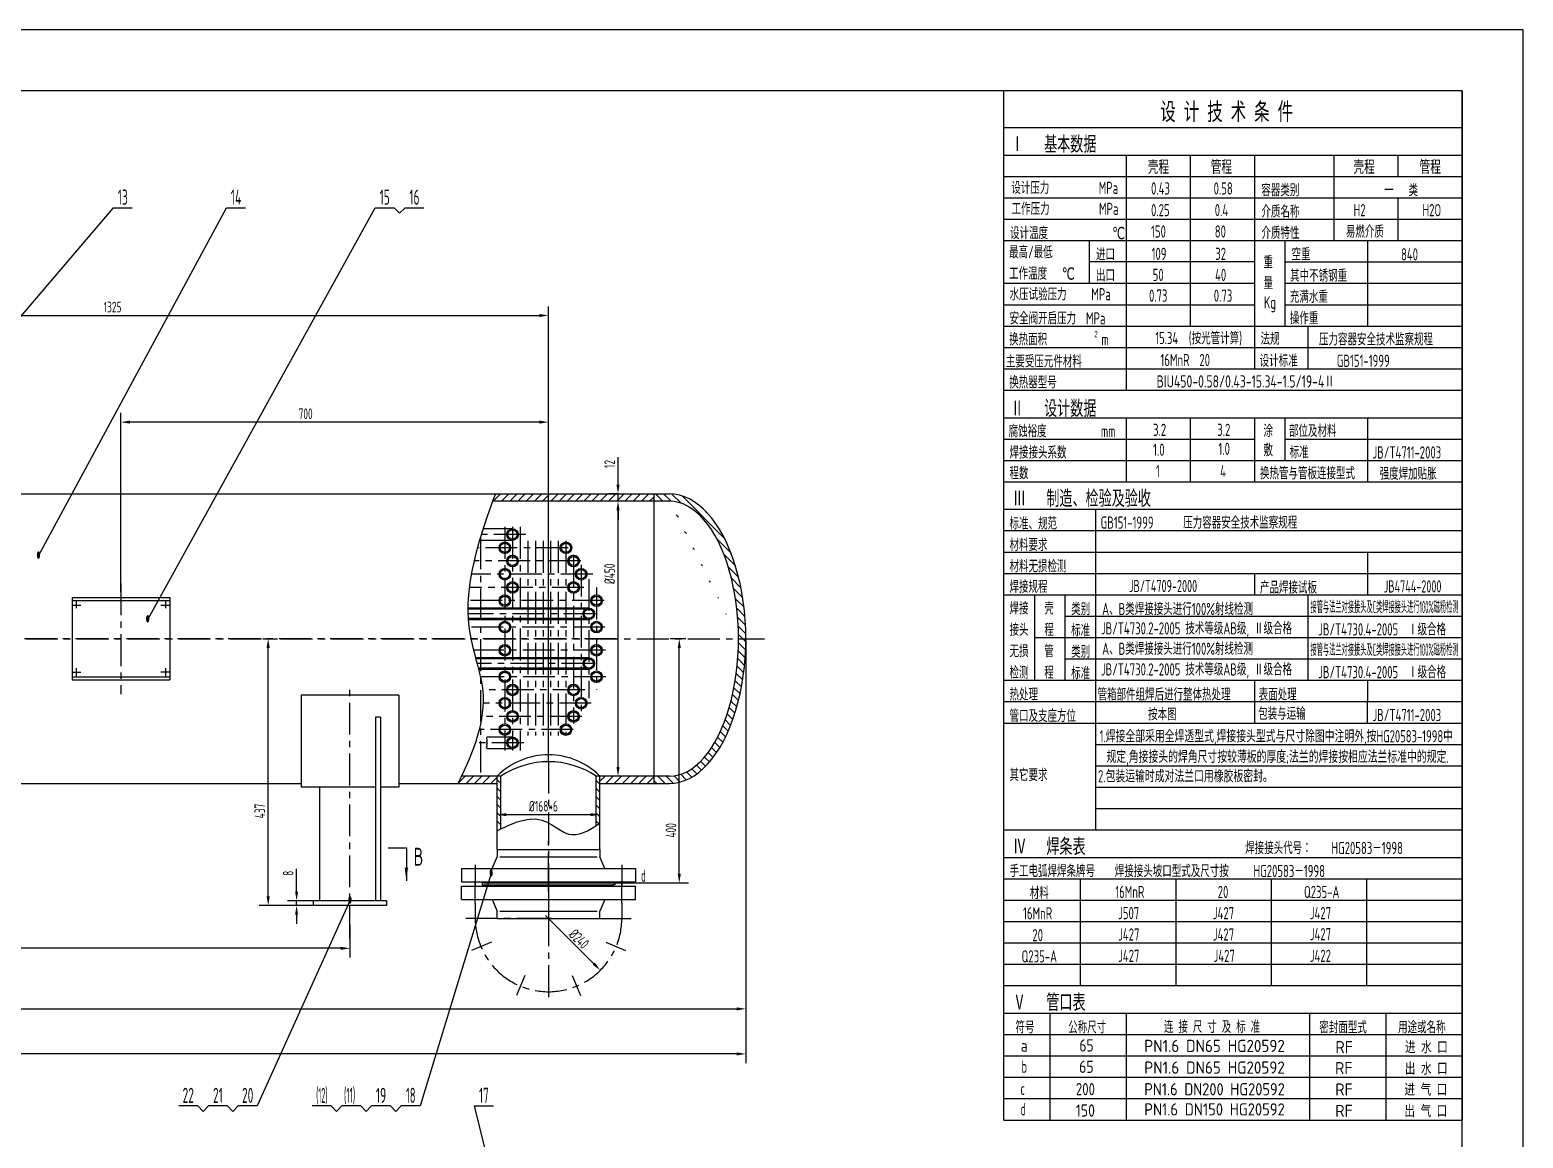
# Model space of a CAD drawing. Header units: millimetres. Extents: x 0 to 4205, y 0 to 2970.
# Drawn here: x 1760 to 4205, y 1155 to 2970 of the extents above; entities that cross this region are included whole.
import ezdxf
from ezdxf.enums import TextEntityAlignment as Align

# ---------------------------------------------------------------- set-up
doc = ezdxf.new("R2010")
doc.units = ezdxf.units.MM
doc.header["$LTSCALE"] = 50
doc.linetypes.add('G', pattern=[2, 1.25, -0.25, 0.25, -0.25])
for name, color, linetype in [('01', 7, 'Continuous'), ('02', 1, 'Continuous'), ('05', 4, 'G'), ('11', 3, 'Continuous')]:
    doc.layers.add(name, color=color, linetype=linetype)
doc.styles.get("Standard").update_dxf_attribs({"font": 'isocp', "width": 0.707, "bigfont": 'intecad.shx'})
doc.dimstyles.new('INTE$0', dxfattribs={"dimscale": 5, "dimtxt": 3.5, "dimasz": 3, "dimexe": 3, "dimexo": 0, "dimgap": 1, "dimtad": 1, "dimdsep": 46, "dimtxsty": 'Standard', "dimcen": 0, "dimclrd": 1, "dimclre": 1, "dimclrt": 3, "dimaunit": 1, "dimadec": 0, "dimazin": 2, "dimtfac": 1, "dimtmove": 0, "dimatfit": 0, "dimfxl": 0, "dimtzin": 0, "dimarcsym": 0})
pattern_1 = [(45, (643.934, 632.794), (-6.735192, 6.735192), [])]

# ---------------------------------------------------------------- blocks, each defined once
blk = doc.blocks.new('*D58')
at = {"layer": '02', "color": 1, "lineweight": -2}
for p, q in [((2932.5, 1973.1), (2932.5, 1352)), ((1034.5, 1690.6), (1034.5, 1352)), ((1049.5, 1367), (2917.5, 1367))]:
    blk.add_line(p, q, dxfattribs=at)
at = {"layer": '02', "color": 1}
for points in [[(1049.5, 1369.5), (1049.5, 1364.5), (1034.5, 1367)], [(2917.5, 1369.5), (2917.5, 1364.5), (2932.5, 1367)]]:
    blk.add_solid(points, dxfattribs=at)
at = {"layer": 'Defpoints', "color": 0}
for p in [(2932.5, 1973.1), (1034.5, 1690.6), (2932.5, 1367)]:
    blk.add_point(p, dxfattribs=at)
at = {"layer": '02', "color": 3, "insert": (1666.2, 1380.7), "char_height": 17.5, "attachment_point": 5}
blk.add_mtext('1898', dxfattribs=at)
blk = doc.blocks.new('*D59')
at = {"layer": '02', "color": 1, "lineweight": -2}
for p, q in [((1909.5, 2049.1), (1909.5, 2342.7)), ((2594.5, 2327.7), (1924.5, 2327.7)), ((2609.5, 2017.1), (2609.5, 2342.7))]:
    blk.add_line(p, q, dxfattribs=at)
at = {"layer": '02', "color": 1}
for points in [[(1924.5, 2330.2), (1924.5, 2325.2), (1909.5, 2327.7)], [(2594.5, 2330.2), (2594.5, 2325.2), (2609.5, 2327.7)]]:
    blk.add_solid(points, dxfattribs=at)
at = {"layer": 'Defpoints', "color": 0}
for p in [(1909.5, 2327.7), (1909.5, 2049.1), (2609.5, 2017.1)]:
    blk.add_point(p, dxfattribs=at)
at = {"layer": '02', "color": 3, "insert": (2211.9, 2341.4), "char_height": 17.5, "attachment_point": 5}
blk.add_mtext('700', dxfattribs=at)
blk = doc.blocks.new('*D60')
at = {"layer": '01', "color": 1, "lineweight": -2}
for p, q in [((2197.1, 1559.1), (2197.1, 1596.5)), ((2224.5, 1544.1), (2182.1, 1544.1)), ((2197.1, 1536.1), (2197.1, 1544.1)), ((2224.5, 1536.1), (2182.1, 1536.1)), ((2197.1, 1521.1), (2197.1, 1506.1))]:
    blk.add_line(p, q, dxfattribs=at)
at = {"layer": '01', "color": 1}
for points in [[(2194.6, 1559.1), (2199.6, 1559.1), (2197.1, 1544.1)], [(2194.6, 1521.1), (2199.6, 1521.1), (2197.1, 1536.1)]]:
    blk.add_solid(points, dxfattribs=at)
at = {"layer": 'Defpoints', "color": 0}
for p in [(2197.1, 1544.1), (2224.5, 1544.1), (2224.5, 1536.1)]:
    blk.add_point(p, dxfattribs=at)
at = {"layer": '01', "color": 3, "insert": (2183.3, 1589), "char_height": 17.5, "attachment_point": 5, "rotation": 90}
blk.add_mtext('8', dxfattribs=at)
blk = doc.blocks.new('*D61')
at = {"layer": '01', "color": 1, "lineweight": -2}
for p, q in [((2141.8, 1973.1), (2165.6, 1973.1)), ((2150.6, 1551.1), (2150.6, 1958.1)), ((2224.5, 1536.1), (2135.6, 1536.1))]:
    blk.add_line(p, q, dxfattribs=at)
at = {"layer": '01', "color": 1}
for points in [[(2148.1, 1958.1), (2153.1, 1958.1), (2150.6, 1973.1)], [(2148.1, 1551.1), (2153.1, 1551.1), (2150.6, 1536.1)]]:
    blk.add_solid(points, dxfattribs=at)
at = {"layer": 'Defpoints', "color": 0}
for p in [(2141.8, 1973.1), (2150.6, 1973.1), (2224.5, 1536.1)]:
    blk.add_point(p, dxfattribs=at)
at = {"layer": '01', "color": 3, "insert": (2136.9, 1691), "char_height": 17.5, "attachment_point": 5, "rotation": 90}
blk.add_mtext('437', dxfattribs=at)
blk = doc.blocks.new('*D62')
at = {"layer": '01', "color": 1, "lineweight": -2}
for p, q in [((1284.5, 1515), (1284.5, 1451.1)), ((2284.5, 1504.4), (2284.5, 1451.1)), ((2269.5, 1466.1), (1299.5, 1466.1))]:
    blk.add_line(p, q, dxfattribs=at)
at = {"layer": '01', "color": 1}
for points in [[(1299.5, 1468.6), (1299.5, 1463.6), (1284.5, 1466.1)], [(2269.5, 1468.6), (2269.5, 1463.6), (2284.5, 1466.1)]]:
    blk.add_solid(points, dxfattribs=at)
at = {"layer": 'Defpoints', "color": 0}
for p in [(1284.5, 1515), (2284.5, 1504.4), (1284.5, 1466.1)]:
    blk.add_point(p, dxfattribs=at)
at = {"layer": '01', "color": 3, "insert": (1661.1, 1479.8), "char_height": 17.5, "attachment_point": 5}
blk.add_mtext('1000', dxfattribs=at)
blk = doc.blocks.new('*D63')
at = {"layer": '01', "color": 1, "lineweight": -2}
for p, q in [((1284.5, 2453.6), (1284.5, 2517.3)), ((1299.5, 2502.3), (2594.5, 2502.3)), ((2609.5, 1771.6), (2609.5, 2517.3))]:
    blk.add_line(p, q, dxfattribs=at)
at = {"layer": '01', "color": 1}
for points in [[(1299.5, 2504.8), (1299.5, 2499.8), (1284.5, 2502.3)], [(2594.5, 2504.8), (2594.5, 2499.8), (2609.5, 2502.3)]]:
    blk.add_solid(points, dxfattribs=at)
at = {"layer": 'Defpoints', "color": 0}
for p in [(2609.5, 2502.3), (1284.5, 2453.6), (2609.5, 1771.6)]:
    blk.add_point(p, dxfattribs=at)
at = {"layer": '01', "color": 3, "insert": (1895.9, 2516.1), "char_height": 17.5, "attachment_point": 5}
blk.add_mtext('1325', dxfattribs=at)
blk = doc.blocks.new('*D69')
at = {"layer": '01', "color": 1, "lineweight": -2}
for p, q in [((2834.4, 1973.1), (2808.6, 1973.1)), ((2823.6, 1588.1), (2823.6, 1958.1)), ((2715, 1573.1), (2838.6, 1573.1))]:
    blk.add_line(p, q, dxfattribs=at)
at = {"layer": '01', "color": 1}
for points in [[(2821.1, 1958.1), (2826.1, 1958.1), (2823.6, 1973.1)], [(2821.1, 1588.1), (2826.1, 1588.1), (2823.6, 1573.1)]]:
    blk.add_solid(points, dxfattribs=at)
at = {"layer": 'Defpoints', "color": 0}
for p in [(2823.6, 1973.1), (2834.4, 1973.1), (2715, 1573.1)]:
    blk.add_point(p, dxfattribs=at)
at = {"layer": '01', "color": 3, "insert": (2809.8, 1659.3), "char_height": 17.5, "attachment_point": 5, "rotation": 90}
blk.add_mtext('400', dxfattribs=at)
blk = doc.blocks.new('*U57')
at = {"layer": '01'}
for p, q in [((-84.1, 55), (84.1, 55)), ((-84.1, 55), (-84.1, 43)), ((84.1, 55), (84.1, 43)), ((-92, 24), (-84.1, 43)), ((-79.6, 43), (79.6, 43)), ((92, 24), (84.1, 43)), ((-142.5, 24), (142.5, 24)), ((-142.5, 24), (-142.5, 2)), ((-142.5, 2), (142.5, 2)), ((-105.5, 2), (-105.5, 0)), ((-105.5, 0), (105.5, 0)), ((105.5, 2), (105.5, 0)), ((142.5, 24), (142.5, 2))]:
    blk.add_line(p, q, dxfattribs=at)
at = {"layer": '05', "color": 4, "linetype": 'G'}
for p, q in [((0, -13.8), (0, 68.8)), ((-120, 30), (-120, -6)), ((120, 30), (120, -6))]:
    blk.add_line(p, q, dxfattribs=at)
blk = doc.blocks.new('*D70')
at = {"layer": '02', "color": 1, "lineweight": -2}
for p, q in [((2731, 2198.1), (2708.3, 2198.1)), ((2723.3, 1763.1), (2723.3, 2183.1)), ((2731, 1748.1), (2708.3, 1748.1))]:
    blk.add_line(p, q, dxfattribs=at)
at = {"layer": '02', "color": 1}
for points in [[(2720.8, 2183.1), (2725.8, 2183.1), (2723.3, 2198.1)], [(2720.8, 1763.1), (2725.8, 1763.1), (2723.3, 1748.1)]]:
    blk.add_solid(points, dxfattribs=at)
at = {"layer": 'Defpoints', "color": 0}
for p in [(2723.3, 2198.1), (2731, 2198.1), (2731, 1748.1)]:
    blk.add_point(p, dxfattribs=at)
at = {"layer": '02', "color": 3, "insert": (2709.5, 2079.3), "char_height": 17.5, "attachment_point": 5, "rotation": 90}
blk.add_mtext('%%c450', dxfattribs=at)
blk = doc.blocks.new('*D71')
at = {"layer": '02', "color": 1, "lineweight": -2}
for p, q in [((2525.4, 1681.1), (2525.4, 1700)), ((2693.7, 1681.1), (2693.7, 1700)), ((2540.4, 1685), (2678.7, 1685))]:
    blk.add_line(p, q, dxfattribs=at)
at = {"layer": '02', "color": 1}
for points in [[(2540.4, 1687.5), (2540.4, 1682.5), (2525.4, 1685)], [(2678.7, 1687.5), (2678.7, 1682.5), (2693.7, 1685)]]:
    blk.add_solid(points, dxfattribs=at)
at = {"layer": 'Defpoints', "color": 0}
for p in [(2525.4, 1681.1), (2693.7, 1685), (2693.7, 1681.1)]:
    blk.add_point(p, dxfattribs=at)
at = {"layer": '02', "color": 3, "insert": (2601.2, 1698.8), "char_height": 17.5, "attachment_point": 5}
blk.add_mtext('%%c168*6', dxfattribs=at)
blk = doc.blocks.new('*D72')
at = {"layer": '02', "color": 1, "lineweight": -2}
for p, q in [((2723.3, 2225.1), (2723.3, 2270.1)), ((2723.3, 2210.1), (2708.3, 2210.1)), ((2723.3, 2198.1), (2723.3, 2210.1)), ((2723.3, 2198.1), (2708.3, 2198.1)), ((2723.3, 2183.1), (2723.3, 2168.1))]:
    blk.add_line(p, q, dxfattribs=at)
at = {"layer": '02', "color": 1}
for points in [[(2720.8, 2225.1), (2725.8, 2225.1), (2723.3, 2210.1)], [(2720.8, 2183.1), (2725.8, 2183.1), (2723.3, 2198.1)]]:
    blk.add_solid(points, dxfattribs=at)
at = {"layer": 'Defpoints', "color": 0}
for p in [(2723.3, 2210.1), (2723.3, 2210.1), (2723.3, 2198.1)]:
    blk.add_point(p, dxfattribs=at)
at = {"layer": '02', "color": 3, "insert": (2709.5, 2259.2), "char_height": 17.5, "attachment_point": 5, "rotation": 90}
blk.add_mtext('12', dxfattribs=at)
blk = doc.blocks.new('*U101')
at = {"layer": '01'}
for points in [[(821, 574), (20, 574)], [(821, 20), (821, 574)]]:
    blk.add_lwpolyline(points, dxfattribs=at)
at = {"layer": '02'}
for points in [[(841, 594), (0, 594)], [(841, 0), (841, 594)]]:
    blk.add_lwpolyline(points, dxfattribs=at)
blk = doc.blocks.new('*D142')
at = {"layer": '02', "color": 1, "lineweight": -2}
for p, q in [((534.5, 1973.1), (534.5, 1278.2)), ((2932.5, 1973.1), (2932.5, 1278.2)), ((2917.5, 1293.2), (549.5, 1293.2))]:
    blk.add_line(p, q, dxfattribs=at)
at = {"layer": '02', "color": 1}
for points in [[(549.5, 1295.7), (549.5, 1290.7), (534.5, 1293.2)], [(2917.5, 1295.7), (2917.5, 1290.7), (2932.5, 1293.2)]]:
    blk.add_solid(points, dxfattribs=at)
at = {"layer": 'Defpoints', "color": 0}
for p in [(534.5, 1973.1), (2932.5, 1973.1), (534.5, 1293.2)]:
    blk.add_point(p, dxfattribs=at)
at = {"layer": '02', "color": 3, "insert": (1667.4, 1307), "char_height": 17.5, "attachment_point": 5}
blk.add_mtext('2396', dxfattribs=at)

msp = doc.modelspace()

# ---------------------------------------------------------------- hatches: boundary and pattern name
at = {"layer": '02', "ltscale": 0.833333}
h = msp.add_hatch(dxfattribs=at)
h.set_pattern_fill('ANSI31', color=256, scale=3, style=0)
h.set_pattern_definition(pattern_1)
edge = h.paths.add_edge_path()
edge.add_spline(control_points=[(2522.577, 2210.067), (2521.05, 2206.133), (2519.525, 2202.129), (2518.008, 2198.067)], knot_values=[142.00832693, 142.00832693, 142.00832693, 142.00832693, 150.00077261, 150.00077261, 150.00077261, 150.00077261], degree=3, periodic=0)
edge.add_line((2518.008, 2198.067), (2782.522, 2198.067))
edge.add_line((2782.522, 2198.067), (2782.522, 2210.067))
edge.add_line((2782.522, 2210.067), (2522.577, 2210.067))
h = msp.add_hatch(dxfattribs=at)
h.set_pattern_fill('ANSI31', color=256, scale=3, angle=90, style=0)
h.set_pattern_definition([(135, (643.934, 632.794), (-6.735192, -6.735192), [])])
edge = h.paths.add_edge_path()
edge.add_ellipse((2807.522, 1973.067), major_axis=(0, 237), ratio=0.52742616, start_angle=270, end_angle=360)
edge.add_line((2807.522, 2210.067), (2782.522, 2210.067))
edge.add_line((2782.522, 2210.067), (2782.522, 2198.067))
edge.add_line((2782.522, 2198.067), (2809.674, 2198.067))
edge.add_ellipse((2807.522, 1973.067), major_axis=(0, 225), ratio=0.50222222, start_angle=270, end_angle=360, ccw=False)
edge.add_line((2920.522, 1973.067), (2932.522, 1973.067))
edge = h.paths.add_edge_path()
edge.add_ellipse((2807.522, 1973.067), major_axis=(0, 237), ratio=0.52742616, start_angle=180, end_angle=270)
edge.add_line((2932.522, 1973.067), (2920.522, 1973.067))
edge.add_ellipse((2807.522, 1973.067), major_axis=(0, 225), ratio=0.50222222, start_angle=180, end_angle=270, ccw=False)
edge.add_line((2807.522, 1748.067), (2782.522, 1748.067))
edge.add_line((2782.522, 1748.067), (2782.522, 1736.067))
edge.add_line((2782.522, 1736.067), (2807.522, 1736.067))
h = msp.add_hatch(dxfattribs=at)
h.set_pattern_fill('ANSI31', color=256, scale=3, style=0)
h.set_pattern_definition(pattern_1)
h.paths.add_polyline_path([(2782.522, 1736.067), (2782.522, 1748.067), (2693.672, 1748.067), (2693.672, 1736.067)])
edge = h.paths.add_edge_path()
edge.add_line((2525.372, 1736.067), (2525.372, 1748.067))
edge.add_line((2525.372, 1748.067), (2467.093, 1748.067))
edge.add_spline(control_points=[(2467.093, 1748.067), (2465.181, 1744.08), (2463.214, 1740.079), (2461.197, 1736.067)], knot_values=[567.28494228, 567.28494228, 567.28494228, 567.28494228, 579.861393, 579.861393, 579.861393, 579.861393], degree=3, periodic=0)
edge.add_line((2461.197, 1736.067), (2525.372, 1736.067))
h = msp.add_hatch(dxfattribs=at)
h.set_pattern_fill('ANSI31', color=256, scale=3, angle=90, style=0)
h.set_pattern_definition([(135, (441.75, 350.006), (-6.735192, -6.735192), [])])
edge = h.paths.add_edge_path()
edge.add_spline(control_points=[(2525.372, 1658.297), (2527.3, 1659.374), (2529.306, 1660.454), (2531.372, 1661.522)], knot_values=[43.29999885, 43.29999885, 43.29999885, 43.29999885, 47.65506671, 47.65506671, 47.65506671, 47.65506671], degree=3, periodic=0)
edge.add_line((2531.372, 1661.522), (2531.372, 1748.067))
edge.add_line((2531.372, 1748.067), (2525.372, 1748.067))
edge.add_line((2525.372, 1748.067), (2525.372, 1658.297))
edge = h.paths.add_edge_path()
edge.add_line((2693.672, 1748.067), (2687.672, 1748.067))
edge.add_line((2687.672, 1748.067), (2687.672, 1667.008))
edge.add_spline(control_points=[(2687.672, 1667.008), (2689.662, 1668.299), (2691.663, 1669.644), (2693.672, 1671.032)], knot_values=[199.05135401, 199.05135401, 199.05135401, 199.05135401, 205.36088651, 205.36088651, 205.36088651, 205.36088651], degree=3, periodic=0)
edge.add_line((2693.672, 1671.032), (2693.672, 1748.067))

# ---------------------------------------------------------------- linework, layer by layer
at = {"layer": '01', "color": 7, "linetype": 'Continuous', "ltscale": 1.25}
for p, q in [((3355, 1185), (3355, 2870)), ((3355, 2810), (4105, 2810)), ((3815, 2625), (3815, 2485)), ((3950, 2625), (3950, 2485)), ((3852.5, 2485), (3852.5, 2415)), ((3355, 2380), (4105, 2380)), ((3355, 2230), (4105, 2230)), ((3355, 2230), (4105, 2230)), ((3355, 2230), (4105, 2230)), ((3852.5, 2045), (3852.5, 1905)), ((3355, 1660), (4105, 1660)), ((3480, 1580), (3480, 1405)), ((3636.25, 1580), (3636.25, 1405)), ((3792.5, 1580), (3792.5, 1405)), ((3948.75, 1580), (3948.75, 1405)), ((3355, 1405), (4105, 1405)), ((3430, 1360), (3430, 1185)), ((3555, 1360), (3555, 1185)), ((3855, 1360), (3855, 1185)), ((3980, 1360), (3980, 1185)), ((3355, 1185), (4105, 1185)), ((3355, 1185), (4105, 1185))]:
    msp.add_line(p, q, dxfattribs=at)
at = {"layer": '01', "ltscale": 1.25}
for p, q in [((4105, 2870), (4105, 1185)), ((3555, 2765), (3555, 2380)), ((3660, 2765), (3660, 2485)), ((3765, 2765), (3765, 2415)), ((3895, 2765), (3895, 2625)), ((4000, 2765), (4000, 2730)), ((4000, 2695), (4000, 2625)), ((3495, 2555), (3495, 2625)), ((3555, 2335), (3555, 2230)), ((3660, 2335), (3660, 2230)), ((3765, 2335), (3765, 2230)), ((3815, 2335), (3815, 2265)), ((3950, 2335), (3950, 2230)), ((3505, 2185), (3505, 1660)), ((3950, 2115), (3950, 2045)), ((3765, 2080), (3765, 2045)), ((3765, 2080), (3765, 2045)), ((3405, 2045), (3405, 1905)), ((3455, 2045), (3455, 1905)), ((3765, 1905), (3765, 1835)), ((3950, 1905), (3950, 1870)), ((3950, 1835), (3950, 1870))]:
    msp.add_line(p, q, dxfattribs=at)
at = {"layer": '01', "color": 7, "linetype": 'Continuous', "ltscale": 0.833333}
for p, q in [((1394.073, 2210.067), (2807.522, 2210.067)), ((2807.522, 2198.067), (2518.008, 2198.067)), ((1829.522, 2040.567), (1989.522, 2040.567)), ((1829.522, 2040.567), (1829.522, 1905.567)), ((1829.522, 2035.567), (1989.522, 2035.567)), ((1989.522, 2040.567), (1989.522, 1905.567)), ((1989.522, 2040.567), (1989.522, 1905.567)), ((1829.522, 1910.567), (1989.522, 1910.567)), ((1829.522, 1905.567), (1989.522, 1905.567)), ((2204.522, 1880.837), (2204.522, 1730.067)), ((2364.522, 1880.837), (2204.522, 1880.837)), ((2364.522, 1880.837), (2364.522, 1730.067)), ((2326.522, 1844.42), (2326.522, 1544.067)), ((2334.522, 1844.42), (2326.522, 1844.42)), ((2334.522, 1844.42), (2334.522, 1544.067)), ((1364.523, 1736.067), (2204.522, 1736.067)), ((2364.522, 1736.067), (2525.372, 1736.067)), ((2531.372, 1748.067), (2467.093, 1748.067)), ((2807.522, 1748.067), (2687.672, 1748.067)), ((2693.672, 1736.067), (2807.522, 1736.067)), ((2326.522, 1730.067), (2204.522, 1730.067)), ((2234.522, 1730.067), (2234.522, 1544.067)), ((2364.522, 1730.067), (2334.522, 1730.067)), ((2501.022, 1573.069), (2501.022, 1570.069)), ((2504.022, 1573.069), (2501.022, 1573.069)), ((2501.022, 1570.069), (2504.022, 1570.069)), ((2715.022, 1573.069), (2718.022, 1573.069)), ((2718.022, 1570.069), (2715.022, 1570.069)), ((2718.022, 1573.069), (2718.022, 1570.069)), ((2344.522, 1544.067), (2224.522, 1544.067)), ((2344.522, 1544.067), (2344.522, 1536.067)), ((2344.522, 1536.067), (2224.522, 1536.067))]:
    msp.add_line(p, q, dxfattribs=at)
at = {"layer": '01', "ltscale": 0.833333}
for p, q in [((2782.522, 1736.067), (2782.522, 2210.067)), ((2550.523, 2153.122), (2502.447, 2153.122)), ((2550.523, 2134.122), (2496.644, 2134.122)), ((2675.523, 2023.218), (2477.484, 2023.218)), ((2669.692, 2021.218), (2477.492, 2021.218)), ((2669.692, 2006.218), (2478.061, 2006.218)), ((2675.523, 2004.218), (2478.205, 2004.218)), ((2675.523, 1941.917), (2489.924, 1941.917)), ((2669.692, 1939.917), (2490.462, 1939.917)), ((2669.692, 1924.917), (2494.495, 1924.917)), ((2675.523, 1922.917), (2495.016, 1922.917)), ((2550.523, 1812.013), (2508.989, 1812.013)), ((2550.523, 1793.013), (2508.989, 1793.013)), ((2525.372, 1628.069), (2525.372, 1748.067)), ((2531.372, 1661.522), (2531.372, 1748.067)), ((2687.672, 1667.008), (2687.672, 1748.067)), ((2693.672, 1628.069), (2693.672, 1748.067)), ((2346.777, 1630.478), (2376.777, 1630.478)), ((2224.522, 1536.067), (2224.522, 1544.067))]:
    msp.add_line(p, q, dxfattribs=at)
for centre, radius in [((2550.523, 2143.622), 9.5), ((2538.023, 2121.971), 9.5), ((2538.023, 2121.971), 7.5), ((2550.523, 2143.622), 7.5), ((2638.023, 2121.971), 9.5), ((2638.023, 2121.971), 7.5), ((2550.523, 2100.32), 9.5), ((2550.523, 2100.32), 7.5), ((2650.523, 2100.32), 9.5), ((2650.523, 2100.32), 7.5), ((2538.023, 2078.67), 9.5), ((2538.023, 2078.67), 7.5), ((2663.023, 2078.67), 9.5), ((2663.023, 2078.67), 7.5), ((2550.523, 2057.019), 9.5), ((2550.523, 2057.019), 7.5), ((2650.523, 2057.019), 9.5), ((2650.523, 2057.019), 7.5), ((2538.023, 2035.368), 9.5), ((2538.023, 2035.368), 7.5), ((2688.023, 2035.368), 9.5), ((2688.023, 2035.368), 7.5), ((2675.523, 2013.718), 9.5), ((2675.523, 2013.718), 7.5), ((2538.023, 1992.067), 9.5), ((2538.023, 1992.067), 7.5), ((2688.023, 1992.067), 9.5), ((2688.023, 1992.067), 7.5), ((2538.023, 1954.067), 9.5), ((2538.023, 1954.067), 7.5), ((2688.023, 1954.067), 9.5), ((2688.023, 1954.067), 7.5), ((2675.523, 1932.417), 9.5), ((2675.523, 1932.417), 7.5), ((2538.023, 1910.766), 9.5), ((2538.023, 1910.766), 7.5), ((2688.023, 1910.766), 9.5), ((2688.023, 1910.766), 7.5), ((2550.523, 1889.115), 9.5), ((2550.523, 1889.115), 7.5), ((2650.523, 1889.115), 9.5), ((2650.523, 1889.115), 7.5), ((2538.023, 1867.465), 9.5), ((2538.023, 1867.465), 7.5), ((2663.023, 1867.465), 9.5), ((2663.023, 1867.465), 9.5), ((2663.023, 1867.465), 7.5), ((2663.023, 1867.465), 7.5), ((2538.023, 1824.163), 9.5), ((2550.523, 1845.814), 9.5), ((2550.523, 1845.814), 7.5), ((2638.023, 1824.163), 9.5), ((2650.523, 1845.814), 9.5), ((2650.523, 1845.814), 7.5), ((2538.023, 1824.163), 7.5), ((2550.523, 1802.513), 9.5), ((2550.523, 1802.513), 7.5), ((2638.023, 1824.163), 7.5)]:
    msp.add_circle(centre, radius, dxfattribs=at)
at = {"layer": '01', "color": 7, "linetype": 'Continuous', "ltscale": 0.833333}
for centre, radius, start, end in [((2609.522, 1664.009), 118.941, 44.968587, 135.031413), ((2609.522, 1630.114), 141.493, 56.473446, 123.526554)]:
    msp.add_arc(centre, radius, start, end, dxfattribs=at)
for major_axis, ratio in [((0, 237), 0.52742616), ((0, 225), 0.50222222)]:
    msp.add_ellipse((2807.522, 1973.067), major_axis=major_axis, ratio=ratio, start_param=3.14159265, end_param=6.28318531, dxfattribs=at)
at = {"layer": '02', "color": 1, "linetype": 'Continuous', "ltscale": 1.25}
for p, q in [((3355, 2765), (4105, 2765)), ((3355, 2730), (4105, 2730)), ((3355, 2695), (4105, 2695)), ((3355, 2660), (4105, 2660)), ((3355, 2625), (4105, 2625)), ((3765, 2590), (3495, 2590)), ((3815, 2590), (4105, 2590)), ((3355, 2555), (3765, 2555)), ((3815, 2555), (4105, 2555)), ((3355, 2520), (3765, 2520)), ((3815, 2520), (4105, 2520)), ((3355, 2485), (4105, 2485)), ((3355, 2450), (4105, 2450)), ((3355, 2415), (4105, 2415)), ((3355, 2335), (4105, 2335)), ((3355, 2300), (3765, 2300)), ((3815, 2300), (4105, 2300)), ((3355, 2265), (4105, 2265)), ((3355, 2185), (4105, 2185)), ((3355, 2150), (4105, 2150)), ((3355, 2115), (4105, 2115)), ((3355, 2080), (4105, 2080)), ((3355, 2045), (4105, 2045)), ((3455, 2010), (4105, 2010)), ((3405, 1975), (4105, 1975)), ((3455, 1940), (4105, 1940)), ((3355, 1905), (4105, 1905)), ((3355, 1870), (4105, 1870)), ((3355, 1835), (4105, 1835)), ((3505, 1800), (4105, 1800)), ((3505, 1765), (4105, 1765)), ((3505, 1765), (4105, 1765)), ((3505, 1730), (4105, 1730)), ((3505, 1695), (4105, 1695)), ((3355, 1615), (4105, 1615)), ((3355, 1580), (4105, 1580)), ((3355, 1545), (4105, 1545)), ((3355, 1510), (4105, 1510)), ((3355, 1475), (4105, 1475)), ((3355, 1440), (4105, 1440)), ((3355, 1360), (4105, 1360)), ((3355, 1325), (4105, 1325)), ((3355, 1290), (4105, 1290)), ((3355, 1290), (4105, 1290)), ((3355, 1255), (4105, 1255)), ((3355, 1255), (4105, 1255)), ((3355, 1220), (4105, 1220)), ((3355, 1220), (4105, 1220))]:
    msp.add_line(p, q, dxfattribs=at)
at = {"layer": '02'}
for p, q in [((1443.086, 2146.898), (1897.173, 2678.778)), ((1774.513, 2108.691), (2082.492, 2678.778)), ((1897.173, 2678.778), (1928.173, 2678.778)), ((1953.34, 2004.436), (2325.895, 2678.778)), ((2082.492, 2678.778), (2113.492, 2678.778)), ((2325.895, 2678.778), (2356.895, 2678.778)), ((2356.895, 2678.778), (2365.734, 2669.939)), ((2365.734, 2669.939), (2374.573, 2678.778)), ((2374.573, 2678.778), (2405.573, 2678.778)), ((2515.675, 1588.444), (2399.503, 1208.01)), ((2284.522, 1544.067), (2132.539, 1208.01)), ((2035.183, 1208.01), (2004.183, 1208.01)), ((2044.022, 1199.171), (2035.183, 1208.01)), ((2052.861, 1208.01), (2044.022, 1199.171)), ((2083.861, 1208.01), (2052.861, 1208.01)), ((2092.7, 1199.171), (2083.861, 1208.01)), ((2101.539, 1208.01), (2092.7, 1199.171)), ((2132.539, 1208.01), (2101.539, 1208.01)), ((2253.47, 1208.01), (2222.47, 1208.01)), ((2262.309, 1199.171), (2253.47, 1208.01)), ((2271.148, 1208.01), (2262.309, 1199.171)), ((2302.148, 1208.01), (2271.148, 1208.01)), ((2310.987, 1199.171), (2302.148, 1208.01)), ((2319.826, 1208.01), (2310.987, 1199.171)), ((2350.826, 1208.01), (2319.826, 1208.01)), ((2359.665, 1199.171), (2350.826, 1208.01)), ((2368.503, 1208.01), (2359.665, 1199.171)), ((2399.503, 1208.01), (2368.503, 1208.01)), ((2602.936, 741.279), (2488.222, 1208.01)), ((2488.222, 1208.01), (2519.222, 1208.01))]:
    msp.add_line(p, q, dxfattribs=at)
at = {"layer": '02', "ltscale": 0.833333}
msp.add_line((2376.777, 1630.478), (2376.777, 1576.478), dxfattribs=at)
at = {"layer": '02', "color": 1, "ltscale": 0.833333}
msp.add_line((2604.647, 1519.949), (2683.729, 1440.783), dxfattribs=at)
at = {"layer": '02', "ltscale": 0.833333}
msp.add_lwpolyline([(2508.989, 1793.013), (2508.662, 1793.85), (2508.511, 1794.587), (2508.498, 1795.236), (2508.585, 1795.808), (2508.735, 1796.316), (2508.909, 1796.77), (2509.069, 1797.183), (2509.179, 1797.565), (2509.209, 1797.927), (2509.17, 1798.273), (2509.082, 1798.605), (2508.965, 1798.925), (2508.839, 1799.237), (2508.725, 1799.541), (2508.641, 1799.84), (2508.609, 1800.138), (2508.642, 1800.435), (2508.728, 1800.731), (2508.849, 1801.028), (2508.989, 1801.325), (2509.128, 1801.622), (2509.25, 1801.919), (2509.336, 1802.216), (2509.369, 1802.513), (2509.336, 1802.81), (2509.25, 1803.106), (2509.128, 1803.403), (2508.989, 1803.7), (2508.849, 1803.997), (2508.728, 1804.294), (2508.642, 1804.591), (2508.609, 1804.888), (2508.641, 1805.185), (2508.725, 1805.485), (2508.839, 1805.789), (2508.965, 1806.1), (2509.082, 1806.42), (2509.17, 1806.752), (2509.209, 1807.098), (2509.179, 1807.461), (2509.069, 1807.843), (2508.909, 1808.255), (2508.735, 1808.71), (2508.585, 1809.217), (2508.498, 1809.79), (2508.511, 1810.439), (2508.662, 1811.176), (2508.989, 1812.013)], dxfattribs=at)
msp.add_lwpolyline([(2376.777, 1576.478, 0, 5.4, 0), (2376.777, 1598.078, 0, 0, 0)], format="xyseb", dxfattribs=at)
for points, knots in [([(2522.577, 2210.067), (2504.215, 2162.766), (2453.309, 2001.32), (2524.743, 1894.427), (2488.117, 1789.612), (2461.197, 1736.067)], [142.00832693, 142.00832693, 142.00832693, 142.00832693, 238.10625166, 412.01556942, 579.861393, 579.861393, 579.861393, 579.861393]), ([(2525.372, 1658.297), (2540.96, 1667.004), (2602.113, 1693.21), (2636.333, 1638.255), (2675.21, 1658.277), (2693.672, 1671.032)], [43.29999885, 43.29999885, 43.29999885, 43.29999885, 78.51032052, 147.37849999, 205.36088651, 205.36088651, 205.36088651, 205.36088651])]:
    msp.add_open_spline(points, degree=3, knots=knots, dxfattribs=at)
at = {"layer": '02', "color": 1, "ltscale": 0.833333}
msp.add_solid([(2685.498, 1442.55), (2681.96, 1439.017), (2694.33, 1430.171)], dxfattribs=at)
at = {"layer": '05', "color": 4, "linetype": 'G', "ltscale": 0.833333}
for p, q in [((2538.023, 2156.21), (2538.023, 1789.924)), ((2550.523, 2156.21), (2550.523, 1789.924)), ((2563.023, 2156.21), (2563.023, 1789.924)), ((2498.023, 2138.787), (2498.023, 1754.067)), ((2572.198, 2143.622), (2499.484, 2143.622)), ((2575.523, 2133.101), (2575.523, 1814.415)), ((2588.023, 2133.101), (2588.023, 1814.415)), ((2600.523, 2133.101), (2600.523, 1814.415)), ((2613.023, 2133.101), (2613.023, 1814.415)), ((2625.523, 2133.101), (2625.523, 1814.415)), ((2638.023, 2133.101), (2638.023, 1814.415)), ((2641.769, 2121.971), (2493.205, 2121.971)), ((2650.523, 2110.277), (2650.523, 1834.145)), ((2681.836, 2078.67), (2483.054, 2078.67)), ((2662.534, 2100.32), (2487.673, 2100.32)), ((2663.023, 2094.117), (2663.023, 1852.018)), ((2667.223, 2057.019), (2479.629, 2057.019)), ((2675.523, 2070.534), (2675.523, 1875.601)), ((2688.023, 2056.841), (2688.023, 1889.294)), ((1836.522, 2035.567), (1836.522, 2023.254)), ((1982.522, 2035.567), (1982.522, 2023.254)), ((2700.472, 2035.368), (2477.767, 2035.368)), ((1829.522, 2028.067), (1843.968, 2028.067)), ((1974.909, 2028.067), (1989.522, 2028.067)), ((2686.174, 2013.718), (2477.664, 2013.718)), ((2701.943, 1992.067), (2479.426, 1992.067)), ((2720.663, 1973.067), (984.818, 1973.067)), ((1004.33, 1973.067), (2962.908, 1973.067)), ((2702.845, 1954.067), (2486.759, 1954.067)), ((2682.872, 1932.417), (2492.492, 1932.417)), ((1829.522, 1918.067), (1843.968, 1918.067)), ((1836.522, 1924.787), (1836.522, 1910.567)), ((1989.522, 1918.067), (1975.076, 1918.067)), ((1982.522, 1924.787), (1982.522, 1910.567)), ((2703.447, 1910.766), (2497.971, 1910.766)), ((2284.522, 1482.886), (2284.522, 1891.321)), ((2668.696, 1889.115), (2501.642, 1889.115)), ((2679.371, 1867.465), (2502.333, 1867.465)), ((2663.992, 1845.814), (2500.239, 1845.814)), ((2649.938, 1824.163), (2495.833, 1824.163)), ((2568.986, 1802.513), (2489.501, 1802.513)), ((2609.522, 1771.607), (2609.522, 1380.166))]:
    msp.add_line(p, q, dxfattribs=at)
at = {"layer": '05', "ltscale": 0.833333}
for p, q in [((1909.522, 2063.683), (1909.522, 1882.451)), ((2489.522, 1540.069), (2489.522, 1515.069)), ((2729.522, 1540.069), (2729.522, 1515.069)), ((2609.522, 1520.069), (2609.522, 1510.069)), ((2609.522, 1515.069), (2467.022, 1515.069)), ((2614.522, 1515.069), (2604.522, 1515.069)), ((2609.522, 1515.069), (2752.022, 1515.069)), ((2515.933, 1476.303), (2483.274, 1462.775)), ((2703.111, 1476.303), (2735.77, 1462.775)), ((2570.756, 1421.48), (2557.228, 1388.821)), ((2648.288, 1421.48), (2661.816, 1388.821))]:
    msp.add_line(p, q, dxfattribs=at)
at = {"layer": '05', "color": 4, "linetype": 'G', "ltscale": 0.833333}
msp.add_arc((2609.522, 1515.069), 120, 180, 0, dxfattribs=at)

# ---------------------------------------------------------------- block references
at = {"layer": '01', "xscale": 5, "yscale": 5, "zscale": 5}
msp.add_blockref('*U101', (0, 0), dxfattribs=at)
at = {"layer": '01', "ltscale": 0.833333}
msp.add_blockref('*U57', (2609.522, 1573.069), dxfattribs=at)
at = {"layer": '01', "ltscale": 0.833333, "xscale": -1, "rotation": 180.0000000000043}
msp.add_blockref('*U57', (2609.522, 1570.069), dxfattribs=at)

# ---------------------------------------------------------------- texts
at = {"layer": '02', "width": 0.605172}
for p, p2 in [((1771.513, 2103.691), (1777.513, 2103.691)), ((1950.34, 1999.436), (1956.34, 1999.436)), ((2512.675, 1583.444), (2518.675, 1583.444)), ((2281.522, 1539.067), (2287.522, 1539.067))]:
    msp.add_text('●', height=10, dxfattribs=at).set_placement(p, p2, align=Align.FIT)
at = {"layer": '02', "color": 3, "ltscale": 0.833333, "insert": (2659.52, 1481.635), "char_height": 17.5, "attachment_point": 5, "rotation": 315}
msp.add_mtext('%%c240', dxfattribs=at)
at = {"layer": '11'}
for s, width, p, p2 in [('13', 0.609833, (1904.436, 2683.778), (1920.909, 2683.778)), ('14', 0.614783, (2089.244, 2683.778), (2106.741, 2683.778)), ('15', 0.609833, (2333.159, 2683.778), (2349.631, 2683.778)), ('16', 0.610556, (2381.765, 2683.778), (2398.381, 2683.778)), ('22', 0.573679, (2010.383, 1213.01), (2028.983, 1213.01)), ('21', 0.623098, (2060.265, 1213.01), (2076.457, 1213.01)), ('20', 0.600864, (2107.739, 1213.01), (2126.339, 1213.01)), ('(12)', 0.406332, (2229.175, 1213.01), (2247.775, 1213.01)), ('(11)', 0.455596, (2274.555, 1213.01), (2293.155, 1213.01)), ('19', 0.612447, (2326.826, 1213.01), (2343.826, 1213.01)), ('18', 0.606, (2376.13, 1213.01), (2391.877, 1213.01)), ('17', 0.606, (2495.848, 1213.01), (2511.595, 1213.01))]:
    msp.add_text(s, height=24.7487, dxfattribs=dict(at, width=width)).set_placement(p, p2, align=Align.FIT)
at = {"layer": '11', "ltscale": 1.25}
for s, width, p in [('易燃介质', 0.707, (3914.68, 2629.59)), ('0.73', 0.7, (3592.614, 2524.897)), ('15.34', 0.7, (3602.763, 2455.363)), ('16MnR  20', 0.707, (3611.228, 2419.4)), ('3.2', 0.707, (3599.271, 2305.085)), ('3.2', 0.707, (3704.271, 2305.085)), ('1.0', 0.707, (3599.271, 2272.447)), ('1.0', 0.707, (3706.19, 2274.023)), ('1', 0.707, (3603.969, 2237.447)), ('4', 0.707, (3708.969, 2237.447)), ('JB/T4709-2000', 0.67, (3559.911, 2049.342)), ('JB4744-2000', 0.67, (3976.995, 2048.719)), ('1.焊接全部采用全焊透型式,焊接接头型式与尺寸除图中注明外,按HG20583-1998中', 0.7, (3511.688, 1803.364)), ('规定,角接接头的焊角尺寸按较薄板的厚度;法兰的焊接按相应法兰标准中的规定.   ', 0.7, (3522.943, 1769.669)), ('2.包装运输时成对法兰口用橡胶板密封。', 0.7, (3509.123, 1737.94)), ('进 水 口', 0.787795, (4011.541, 1294.073)), ('b', 0.7, (3383.617, 1262.446)), ('出 水 口', 0.787795, (4011.369, 1259.07)), ('进 气 口', 0.787795, (4010.709, 1224.587)), ('出 气 口', 0.787795, (4010.709, 1189.587))]:
    msp.add_text(s, height=20, dxfattribs=dict(at, width=width)).set_placement(p)
for s, height, width, p, p2 in [('BIU450-0.58/0.43-15.34-1.5/19-4Ⅱ', 19.99998, 0.708964, (3605.026, 2384.375), (3896.526, 2384.375)), ('接管与法兰对接接头及C类焊接接头进行100%磁粉检测', 20, 0.449606, (3856.856, 2014.984), (4099.36, 2014.984)), ('接管与法兰对接接头及C类焊接接头进行100%磁粉检测', 20, 0.449606, (3856.856, 1944.984), (4099.36, 1944.984)), ('d', 20, 0.686944, (2761.177, 1575.048), (2768.734, 1575.048)), ('a', 20, 0.946826, (3382.656, 1296.765), (3393.757, 1296.765)), ('65', 20, 0.910125, (3478.449, 1297.129), (3501.956, 1297.129)), ('PN1.6 DN65 HG20592', 20, 0.965286, (3584.82, 1296.304), (3814.82, 1296.304)), ('RF', 20, 1.057849, (3897.642, 1294.197), (3926.204, 1294.197)), ('65', 20, 0.921396, (3478.158, 1262.129), (3501.956, 1262.129)), ('PN1.6 DN65 HG20592', 20, 0.965286, (3584.82, 1260.836), (3814.82, 1260.836)), ('RF', 20, 1.057849, (3896.994, 1259.908), (3925.556, 1259.908)), ('c', 20, 0.839599, (3382.042, 1226.092), (3389.599, 1226.092)), ('200', 20, 0.802473, (3472.733, 1225.567), (3504.042, 1225.567)), ('PN1.6 DN200 HG20592', 20, 0.911717, (3584.82, 1225.368), (3814.82, 1225.368)), ('RF', 20, 1.057849, (3897.434, 1224.908), (3925.996, 1224.908)), ('d', 20, 0.686944, (3382.443, 1192.752), (3389.999, 1192.752)), ('150', 20, 0.894143, (3472.733, 1190.567), (3504.042, 1190.567)), ('PN1.6 DN150 HG20592', 20, 0.926406, (3584.82, 1192.374), (3814.82, 1192.374)), ('RF', 20, 1.057849, (3897.434, 1189.908), (3925.996, 1189.908))]:
    msp.add_text(s, height=height, dxfattribs=dict(at, width=width)).set_placement(p, p2, align=Align.FIT)
at = {"layer": '11', "ltscale": 0.833333, "width": 0.707}
msp.add_text('B', height=29.4, dxfattribs=at).set_placement((2388.671, 1592.523), align=Align.BOTTOM_LEFT)
at = {"layer": '11', "ltscale": 1.25}
for s, insert, char_height, attachment_point in [('设 计 技 术 条 件', (3611.032, 2818.83), 32.5, 7), ('Ⅰ   基本数据', (3366.11, 2768.668), 27.5, 7), ('壳程', (3590.519, 2733.924), 22.5, 7), ('管程', (3693.504, 2733.924), 22.5, 7), ('壳程', (3927.207, 2733.924), 22.5, 7), ('管程', (4035.394, 2733.924), 22.5, 7), ('设计压力          MPa', (3367.136, 2721.327), 19.99998, 1), ('0.43', (3595.878, 2720.312), 20, 1), ('0.58', (3698.337, 2720.312), 20, 1), ('容器类别', (3776.483, 2697.444), 20, 7), ('一   类', (3977.643, 2697.444), 20, 7), (' 工作压力          MPa', (3359.486, 2686.998), 19.99998, 1), ('0.25', (3595.878, 2684.804), 20, 1), ('0.4', (3700.174, 2684.804), 20, 1), ('介质名称', (3776.56, 2662.444), 20, 7), ('H2', (3927.48, 2684.804), 20, 1), ('H2O', (4040.174, 2684.804), 20, 1), ('设计温度             ℃', (3365.042, 2626.878), 20, 7), ('150', (3595.878, 2649.804), 20, 1), ('80', (3700.174, 2649.804), 20, 1), ('介质特性', (3776.56, 2627.444), 20, 7), ('最高/最低', (3363.538, 2596.051), 20, 7), ('进口', (3505.793, 2592.312), 20, 7), ('109', (3596.715, 2613.28), 20, 1), ('32', (3701.01, 2613.28), 20, 1), ('重', (3779.883, 2579.462), 20, 7), ('空重', (3825.896, 2592.465), 20, 7), ('840', (4005.074, 2592.465), 20, 7), ('工作温度   ℃', (3363.538, 2560.585), 20, 7), ('出口', (3505.793, 2558.164), 20, 7), ('50', (3598.582, 2578.788), 20, 1), ('40', (3700.7, 2578.788), 20, 1), ('量', (3779.883, 2545.463), 20, 7), ('其中不锈钢重', (3823.494, 2557.465), 20, 7), ('水压试验压力     MPa', (3364.314, 2547.097), 20, 1), ('0.73', (3698.574, 2544.804), 20, 1), ('充满水重', (3823.064, 2522.857), 20, 7), ('Kg', (3780.615, 2507.662), 20, 7), ('安全阀开启压力  MPa', (3364.335, 2487.641), 20, 7), ('操作重', (3823.064, 2487.857), 20, 7), ('换热面积           m', (3363.533, 2453.121), 20, 7), ('2', (3502.989, 2476.891), 10.125, 1), ('(按光管计算)', (3657.591, 2453.121), 20, 7), ('法规                   ', (3775.042, 2454.067), 20, 7), ('压力容器安全技术监察规程', (3870.817, 2453.106), 20, 7), ('主要受压元件材料', (3358.178, 2417.065), 20, 7), ('设计标准', (3773.716, 2418.145), 20, 7), ('GB151-1999', (3900.008, 2418.106), 20, 7), ('换热器型号', (3363.716, 2382.758), 20, 7), ('Ⅱ   设计数据', (3366.11, 2335.942), 27.5, 7), ('腐蚀裕度           mm', (3362.711, 2302.936), 20, 7), ('涂', (3779.883, 2303.393), 20, 7), ('部位及材料', (3821.671, 2303.393), 20, 7), ('焊接接头系数', (3364.145, 2267.924), 20, 7), ('敷', (3779.883, 2271.852), 20, 7), ('标准', (3822.799, 2268.393), 20, 7), ('JB/T4711-2003', (3958.367, 2268.106), 20, 7), ('程数', (3364.145, 2234.049), 20, 7), ('换热管与管板连接型式', (3774.145, 2233.952), 20, 7), ('强度焊加贴胀', (3970.065, 2233.106), 20, 7), ('Ⅲ   制造、检验及验收', (3369.766, 2188.668), 27.5, 7), ('标准、规范', (3364.145, 2151.681), 20, 7), ('GB151-1999      压力容器安全技术监察规程', (3513.367, 2153.106), 20, 7), ('材料要求', (3364.145, 2116.681), 20, 7), ('材料无损检测', (3364.145, 2081.681), 20, 7), ('焊接规程', (3364.145, 2047.999), 20, 7), ('产品焊接试板', (3774.145, 2046.681), 20, 7), ('焊接', (3364.165, 2012.62), 20, 7), ('壳', (3421.195, 2012.62), 20, 7), ('类别', (3465.073, 2011.681), 20, 7), ('A、B类焊接接头进行100%射线检测', (3515.847, 2011.681), 20, 7), ('接头', (3364.165, 1977.62), 20, 7), ('程', (3421.195, 1977.62), 20, 7), ('标准', (3464.979, 1976.681), 20, 7), ('JB/T4730.2-2005 技术等级AB级, Ⅱ级合格', (3513.814, 1975.408), 20, 7), ('JB/T4730.4-2005  Ⅰ级合格', (3869.458, 1978.312), 20, 7), ('无损', (3364.165, 1942.62), 20, 7), ('管', (3421.195, 1942.62), 20, 7), ('类别', (3465.073, 1941.681), 20, 7), ('A、B类焊接接头进行100%射线检测', (3515.847, 1946.536), 20, 7), ('JB/T4730.2-2005 技术等级AB级, Ⅱ级合格', (3513.814, 1908.162), 20, 7), ('检测', (3364.165, 1907.62), 20, 7), ('程', (3421.195, 1907.62), 20, 7), ('标准', (3464.979, 1906.681), 20, 7), ('JB/T4730.4-2005  Ⅰ级合格', (3869.458, 1908.312), 20, 7), ('热处理', (3364.145, 1871.681), 20, 7), ('管箱部件组焊后进行整体热处理', (3508.267, 1871.681), 20, 7), ('表面处理', (3772.107, 1871.681), 20, 7), ('管口及支座方位', (3364.145, 1836.681), 20, 7), ('按本图', (3591.023, 1839.206), 20, 7), ('包装与运输', (3771.257, 1840.274), 20, 7), ('JB/T4711-2003', (3958.367, 1838.106), 20, 7), ('其它要求', (3364.145, 1739.906), 20, 7), ('Ⅳ   焊条表', (3369.766, 1618.668), 27.5, 7), ('焊接接头代号：    HG20583－1998', (3749.903, 1620.306), 19.99998, 7), ('手工电弧焊焊条牌号    焊接接头坡口型式及尺寸按     HG20583－1998', (3364.145, 1582.606), 20, 7), ('材料', (3397.365, 1546.681), 20, 7), ('16MnR', (3537.291, 1548.379), 20, 7), ('20', (3705.039, 1548.379), 20, 7), ('Q235-A', (3846.246, 1548.379), 20, 7), ('16MnR', (3386.378, 1513.374), 20, 7), ('J507', (3542.009, 1513.784), 20, 7), ('J427', (3697.11, 1513.784), 20, 7), ('J427', (3855.778, 1513.784), 20, 7), ('20', (3401.635, 1477.662), 20, 7), ('J427', (3542.009, 1478.784), 20, 7), ('J427', (3697.11, 1478.784), 20, 7), ('J427', (3855.778, 1479.25), 20, 7), ('Q235-A', (3383.959, 1442.901), 20, 7), ('J427', (3542.009, 1443.784), 20, 7), ('J427', (3698.259, 1443.784), 20, 7), ('J422', (3855.778, 1443.784), 20, 7), ('Ⅴ   管口表', (3369.766, 1363.668), 27.5, 7), ('符号', (3373.973, 1326.681), 20, 7), ('公称尺寸', (3460.266, 1326.681), 20, 7), ('连 接 尺 寸 及 标 准', (3617.016, 1327.439), 20, 7), ('密封面型式', (3871.364, 1326.681), 20, 7), ('用途或名称', (4000.273, 1326.681), 20, 7)]:
    msp.add_mtext(s, dxfattribs=dict(at, insert=insert, char_height=char_height, attachment_point=attachment_point))

# ---------------------------------------------------------------- dimensions: what is measured, and where the dimension line sits
at = {"layer": '01', "ltscale": 0.833333}
for base, p1, p2, picture, middle in [((2609.522, 2502.324), (1284.523, 2453.571), (2609.522, 1771.607), '*D63', (1895.897, 2502.324)), ((1284.523, 1466.078), (2284.522, 1504.379), (1284.523, 1514.989), '*D62', (1661.114, 1466.078))]:
    dim = msp.add_linear_dim(base=base, p1=p1, p2=p2, dimstyle='INTE$0', dxfattribs=at)
    dim.commit()
    dim.dimension.update_dxf_attribs({"geometry": picture, "text_midpoint": middle, "dimtype": 160})
for base, p1, p2, picture, middle in [((2150.616, 1973.067), (2224.522, 1536.067), (2141.766, 1973.067), '*D61', (2150.616, 1691.029)), ((2823.59, 1973.067), (2715.022, 1573.069), (2834.405, 1973.067), '*D69', (2823.59, 1659.318)), ((2197.099, 1544.067), (2224.522, 1536.067), (2224.522, 1544.067), '*D60', (2197.099, 1589.037))]:
    dim = msp.add_linear_dim(base=base, p1=p1, p2=p2, angle=90, dimstyle='INTE$0', dxfattribs=at)
    dim.commit()
    dim.dimension.update_dxf_attribs({"geometry": picture, "text_midpoint": middle, "dimtype": 160})
at = {"layer": '02', "ltscale": 0.833333}
for base, p1, p2, picture, middle in [((1909.522, 2327.663), (2609.522, 2017.139), (1909.522, 2049.074), '*D59', (2211.864, 2327.663)), ((2932.522, 1366.999), (1034.523, 1690.567), (2932.522, 1973.067), '*D58', (1666.226, 1366.999))]:
    dim = msp.add_linear_dim(base=base, p1=p1, p2=p2, dimstyle='INTE$0', dxfattribs=at)
    dim.commit()
    dim.dimension.update_dxf_attribs({"geometry": picture, "text_midpoint": middle, "dimtype": 160})
dim = msp.add_linear_dim(base=(2723.257, 2210.067), p1=(2723.257, 2198.067), p2=(2723.257, 2210.067), angle=90, dimstyle='INTE$0', dxfattribs=at)
dim.commit()
dim.dimension.update_dxf_attribs({"geometry": '*D72', "text_midpoint": (2723.257, 2259.194), "dimtype": 160})
dim = msp.add_linear_dim(base=(2723.257, 2198.067), p1=(2730.973, 1748.067), p2=(2730.973, 2198.067), angle=90, text='%%c<>', dimstyle='INTE$0', dxfattribs=at)
dim.commit()
dim.dimension.update_dxf_attribs({"geometry": '*D70', "text_midpoint": (2723.257, 2079.263), "dimtype": 160})
at = {"layer": '02'}
dim = msp.add_linear_dim(base=(534.523, 1293.246), p1=(2932.522, 1973.067), p2=(534.523, 1973.067), text='2396', dimstyle='INTE$0', dxfattribs=at)
dim.commit()
dim.dimension.update_dxf_attribs({"geometry": '*D142', "text_midpoint": (1667.36, 1293.246), "dimtype": 160})
at = {"layer": '02', "ltscale": 0.833333}
dim = msp.add_linear_dim(base=(2693.672, 1685.032), p1=(2525.372, 1681.105), p2=(2693.672, 1681.105), text='%%c168*6', dimstyle='INTE$0', dxfattribs=at)
dim.commit()
dim.dimension.update_dxf_attribs({"geometry": '*D71', "text_midpoint": (2601.17, 1685.032), "dimtype": 160})

doc.saveas('drawing.dxf')
